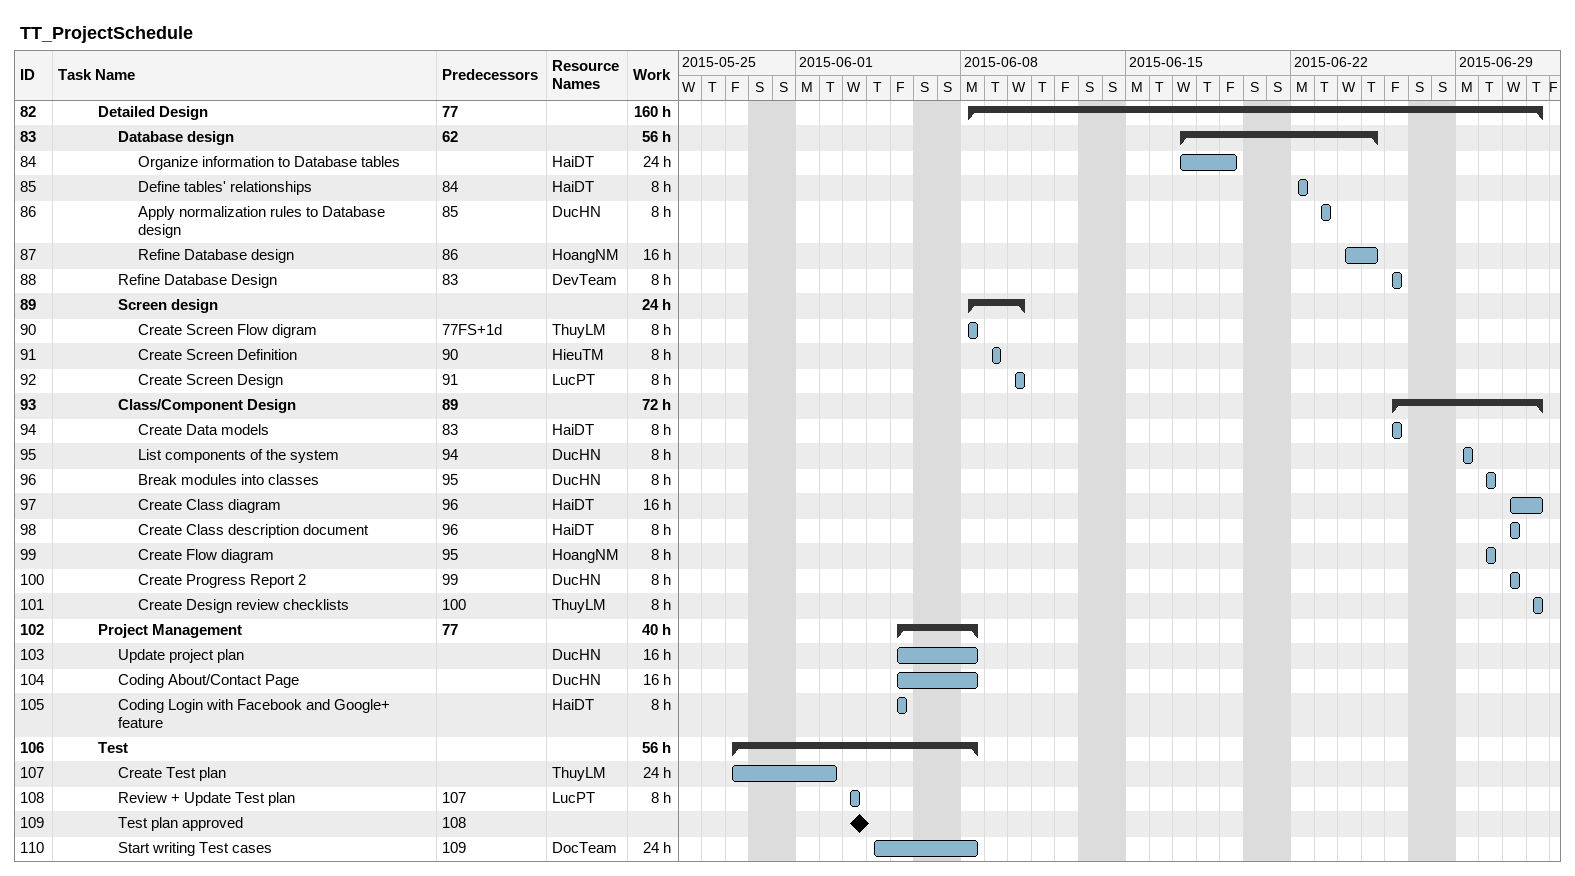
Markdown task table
TT_ProjectSchedule

| ID | Level | Task | Start | Finish | Predecessors | Resources | Work (h) |
|---|---|---|---|---|---|---|---|
| 82 | 3 | **Detailed Design** | 2015-06-08 | 2015-07-02 | 77 |  | 160 |
| 83 | 4 | **Database design** | 2015-06-17 | 2015-06-25 | 62 |  | 56 |
| 84 | 5 | Organize information to Database tables | 2015-06-17 | 2015-06-19 |  | HaiDT | 24 |
| 85 | 5 | Define tables' relationships | 2015-06-22 | 2015-06-22 | 84 | HaiDT | 8 |
| 86 | 5 | Apply normalization rules to Database design | 2015-06-23 | 2015-06-23 | 85 | DucHN | 8 |
| 87 | 5 | Refine Database design | 2015-06-24 | 2015-06-25 | 86 | HoangNM | 16 |
| 88 | 4 | Refine Database Design | 2015-06-26 | 2015-06-26 | 83 | DevTeam | 8 |
| 89 | 4 | **Screen design** | 2015-06-08 | 2015-06-10 |  |  | 24 |
| 90 | 5 | Create Screen Flow digram | 2015-06-08 | 2015-06-08 | 77FS+1d | ThuyLM | 8 |
| 91 | 5 | Create Screen Definition | 2015-06-09 | 2015-06-09 | 90 | HieuTM | 8 |
| 92 | 5 | Create Screen Design | 2015-06-10 | 2015-06-10 | 91 | LucPT | 8 |
| 93 | 4 | **Class/Component Design** | 2015-06-26 | 2015-07-02 | 89 |  | 72 |
| 94 | 5 | Create Data models | 2015-06-26 | 2015-06-26 | 83 | HaiDT | 8 |
| 95 | 5 | List components of the system | 2015-06-29 | 2015-06-29 | 94 | DucHN | 8 |
| 96 | 5 | Break modules into classes | 2015-06-30 | 2015-06-30 | 95 | DucHN | 8 |
| 97 | 5 | Create Class diagram | 2015-07-01 | 2015-07-02 | 96 | HaiDT | 16 |
| 98 | 5 | Create Class description document | 2015-07-01 | 2015-07-01 | 96 | HaiDT | 8 |
| 99 | 5 | Create Flow diagram | 2015-06-30 | 2015-06-30 | 95 | HoangNM | 8 |
| 100 | 5 | Create Progress Report 2 | 2015-07-01 | 2015-07-01 | 99 | DucHN | 8 |
| 101 | 5 | Create Design review checklists | 2015-07-02 | 2015-07-02 | 100 | ThuyLM | 8 |
| 102 | 3 | **Project Management** | 2015-06-05 | 2015-06-08 | 77 |  | 40 |
| 103 | 4 | Update project plan | 2015-06-05 | 2015-06-08 |  | DucHN | 16 |
| 104 | 4 | Coding About/Contact Page | 2015-06-05 | 2015-06-08 |  | DucHN | 16 |
| 105 | 4 | Coding Login with Facebook and Google+ feature | 2015-06-05 | 2015-06-05 |  | HaiDT | 8 |
| 106 | 3 | **Test** | 2015-05-29 | 2015-06-08 |  |  | 56 |
| 107 | 4 | Create Test plan | 2015-05-29 | 2015-06-02 |  | ThuyLM | 24 |
| 108 | 4 | Review + Update Test plan | 2015-06-03 | 2015-06-03 | 107 | LucPT | 8 |
| 109 | 4 | Test plan approved (milestone) | 2015-06-03 | 2015-06-03 | 108 |  |  |
| 110 | 4 | Start writing Test cases | 2015-06-04 | 2015-06-08 | 109 | DocTeam | 24 |
